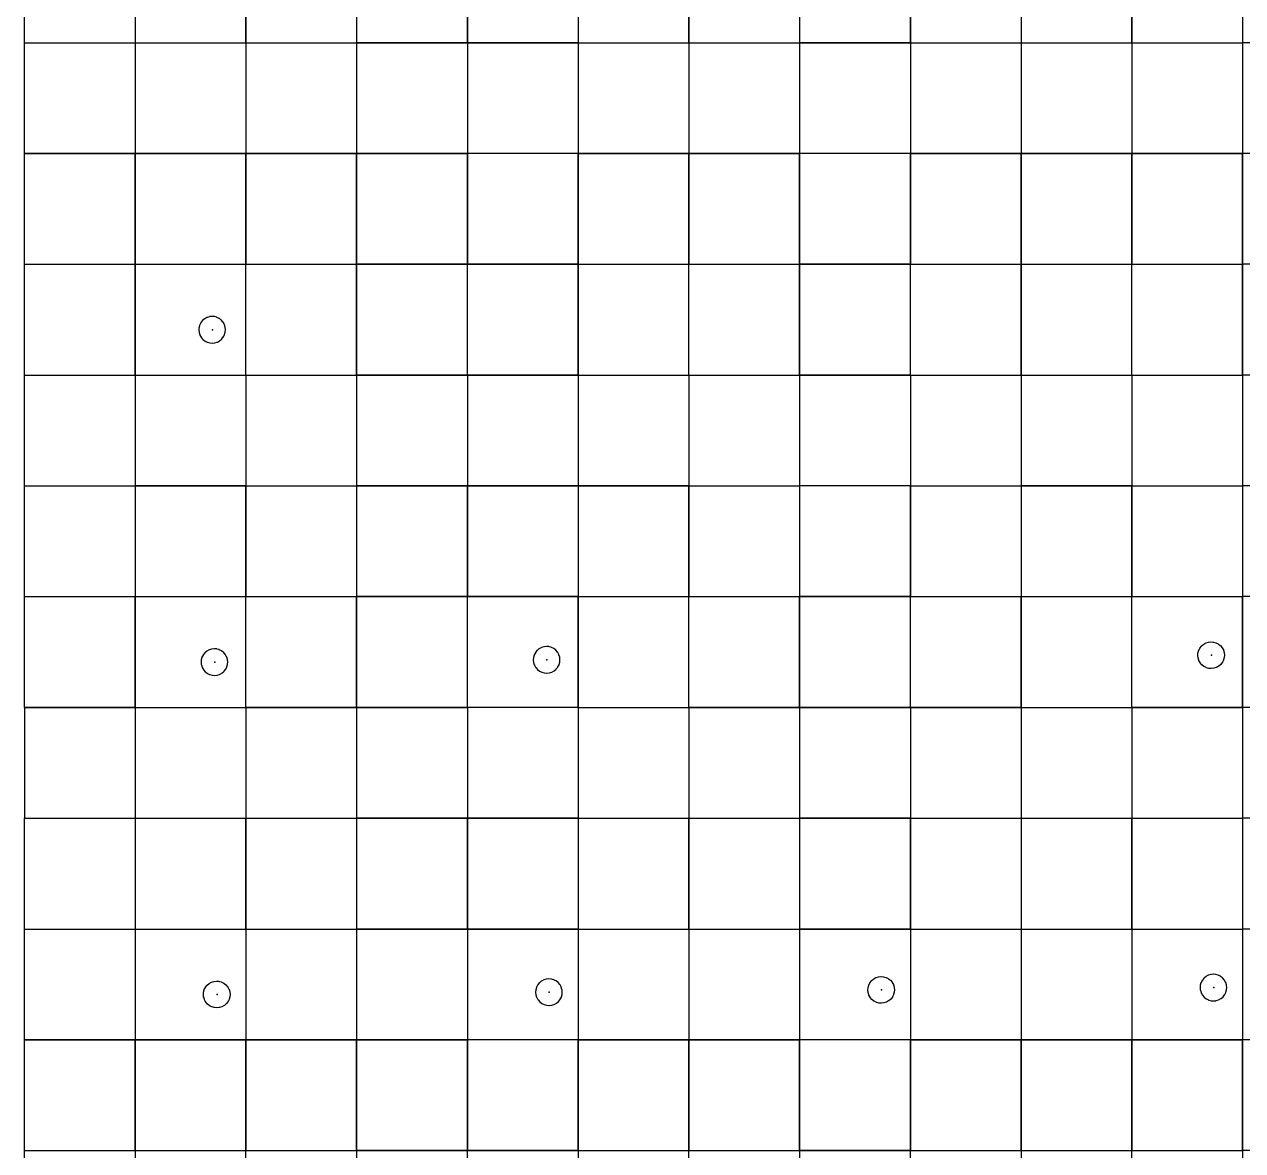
# Model space of a CAD drawing. Header units: metres. Extents: x 0 to 398, y -24 to 612.
# Drawn here: x 0 to 99, y 207 to 298.5 of the extents above; entities that cross this region are included whole.
import ezdxf

# ---------------------------------------------------------------- set-up
doc = ezdxf.new("R2010")
doc.units = ezdxf.units.M
doc.layers.add('LAYER_01_CUT', color=7, linetype='Continuous')
doc.layers.add('LAYER_04_GRID', color=7, linetype='Continuous')

msp = doc.modelspace()

# ---------------------------------------------------------------- linework, layer by layer
at = {"layer": 'LAYER_01_CUT'}
for points in [[(0, 288.006), (0, 297), (0, 297.006), (0, 306), (8.994, 306), (9, 306), (9, 297.006), (9, 297), (9, 288.006)], [(9, 305.994), (9, 297)], [(18, 297.006), (18, 306), (26.994, 306), (27, 306), (27, 297.006), (27, 297), (27, 288.006)], [(18, 305.994), (18, 297)], [(27, 305.994), (27, 297)], [(36, 297.006), (36, 306), (44.994, 306), (45, 306), (45, 297.006), (45, 297), (45, 288.006)], [(36, 305.994), (36, 297)], [(45, 305.994), (45, 297)], [(54, 297.006), (54, 306), (62.994, 306), (63, 306), (63, 297.006), (63, 297), (63, 288.006)], [(54, 305.994), (54, 297)], [(63, 305.994), (63, 297)], [(72, 297.006), (72, 306), (80.994, 306), (81, 306), (81, 297.006), (81, 297), (81, 288.006)], [(72, 305.994), (72, 297)], [(81, 305.994), (81, 297)], [(90, 297.006), (90, 306), (98.994, 306), (99, 306), (99, 297.006), (99, 297), (99, 288.006)], [(90, 305.994), (90, 297)], [(99, 305.994), (99, 297)], [(0, 297), (8.994, 297)], [(0, 297), (0.006, 297)], [(0.006, 297), (9, 297)], [(8.994, 297), (9, 297)], [(9.006, 297), (9, 297)], [(9, 297), (9, 296.994)], [(9, 297), (17.994, 297)], [(9, 296.994), (9, 288)], [(9.006, 297), (18, 297)], [(17.994, 297), (18, 297), (18, 288.006)], [(18, 297), (18, 297.006)], [(18, 297), (18, 296.994)], [(18, 297), (26.994, 297)], [(18, 297), (18.006, 297)], [(18, 296.994), (18, 288)], [(18.006, 297), (27, 297)], [(26.994, 297), (27, 297)], [(35.994, 297), (27, 297)], [(27.006, 297), (27, 297)], [(27, 297), (27, 296.994)], [(27, 296.994), (27, 288)], [(27.006, 297), (36, 297)], [(35.994, 297), (36, 297), (36, 288.006)], [(36, 297), (36, 297.006)], [(36, 297), (36, 296.994)], [(36, 297), (44.994, 297)], [(36, 297), (36.006, 297)], [(36, 296.994), (36, 288)], [(45, 297), (36.006, 297)], [(45, 297), (44.994, 297)], [(45, 297), (45, 296.994)], [(45, 297), (53.994, 297)], [(45, 297), (45.006, 297)], [(45, 296.994), (45, 288)], [(45.006, 297), (54, 297)], [(53.994, 297), (54, 297), (54, 288.006)], [(54, 297), (54, 297.006)], [(54.006, 297), (54, 297)], [(54, 297), (54, 296.994)], [(54, 297), (62.994, 297)], [(54, 296.994), (54, 288)], [(54.006, 297), (63, 297)], [(63, 297), (62.994, 297)], [(63, 297), (63, 296.994)], [(63, 297), (71.994, 297)], [(63, 297), (63.006, 297)], [(63, 296.994), (63, 288)], [(72, 297), (63.006, 297)], [(71.994, 297), (72, 297), (72, 288.006)], [(72, 297), (72, 297.006)], [(72, 297), (72, 296.994)], [(72, 297), (80.994, 297)], [(72, 297), (72.006, 297)], [(72, 296.994), (72, 288)], [(72.006, 297), (81, 297)], [(80.994, 297), (81, 297)], [(81.006, 297), (81, 297)], [(81, 297), (81, 296.994)], [(81, 297), (89.994, 297)], [(81, 296.994), (81, 288)], [(81.006, 297), (90, 297)], [(89.994, 297), (90, 297), (90, 288.006)], [(90, 297), (90, 297.006)], [(90, 297), (90, 296.994)], [(90, 297), (98.994, 297)], [(90, 297), (90.006, 297)], [(90, 296.994), (90, 288)], [(90.006, 297), (99, 297)], [(98.994, 297), (99, 297)], [(107.994, 297), (99, 297)], [(99.006, 297), (99, 297)], [(99, 297), (99, 296.994)], [(99, 296.994), (99, 288)], [(0, 288.006), (0, 288)], [(8.994, 288), (0, 288), (0.006, 288)], [(0, 279.006), (0, 288)], [(0.006, 288), (9, 288)], [(8.994, 288), (9, 288)], [(9, 288.006), (9, 288)], [(17.994, 288), (9, 288), (9.006, 288)], [(9, 279.006), (9, 288)], [(9, 287.994), (9, 288)], [(9, 287.994), (9, 279)], [(9.006, 288), (18, 288)], [(18, 288), (17.994, 288)], [(18, 288.006), (18, 288)], [(26.994, 288), (18, 288), (18.006, 288)], [(18, 279.006), (18, 288)], [(18, 287.994), (18, 288)], [(18, 287.994), (18, 279)], [(18.006, 288), (27, 288)], [(26.994, 288), (27, 288)], [(27, 288.006), (27, 288)], [(35.994, 288), (27, 288), (27.006, 288)], [(27, 279.006), (27, 288)], [(27, 287.994), (27, 288)], [(27, 287.994), (27, 279)], [(27.006, 288), (36, 288)], [(35.994, 288), (36, 288)], [(36, 288.006), (36, 288)], [(44.994, 288), (36, 288), (36.006, 288)], [(36, 279.006), (36, 288)], [(36, 287.994), (36, 288)], [(36, 287.994), (36, 279)], [(45, 288), (36.006, 288)], [(45, 288), (44.994, 288)], [(45, 288.006), (45, 288)], [(53.994, 288), (45, 288), (45.006, 288)], [(45, 279.006), (45, 288)], [(45, 287.994), (45, 288)], [(45, 287.994), (45, 279)], [(45.006, 288), (54, 288)], [(53.994, 288), (54, 288)], [(54, 288.006), (54, 288)], [(62.994, 288), (54, 288), (54.006, 288)], [(54, 279.006), (54, 288)], [(54, 287.994), (54, 288)], [(54, 287.994), (54, 279)], [(54.006, 288), (63, 288)], [(63, 288), (62.994, 288)], [(63, 288.006), (63, 288)], [(71.994, 288), (63, 288), (63.006, 288)], [(63, 279.006), (63, 288)], [(63, 287.994), (63, 288)], [(63, 287.994), (63, 279)], [(72, 288), (63.006, 288)], [(72, 288), (71.994, 288)], [(72, 288.006), (72, 288)], [(80.994, 288), (72, 288), (72.006, 288)], [(72, 279.006), (72, 288)], [(72, 287.994), (72, 288)], [(72, 287.994), (72, 279)], [(72.006, 288), (81, 288)], [(80.994, 288), (81, 288)], [(81, 288.006), (81, 288)], [(89.994, 288), (81, 288), (81.006, 288)], [(81, 279.006), (81, 288)], [(81, 287.994), (81, 288)], [(81, 287.994), (81, 279)], [(81.006, 288), (90, 288)], [(90, 288), (89.994, 288)], [(90, 288.006), (90, 288)], [(98.994, 288), (90, 288), (90.006, 288)], [(90, 279.006), (90, 288)], [(90, 287.994), (90, 288)], [(90, 287.994), (90, 279)], [(90.006, 288), (99, 288)], [(98.994, 288), (99, 288)], [(99, 288.006), (99, 288)], [(107.994, 288), (99, 288), (99.006, 288)], [(99, 279.006), (99, 288)], [(99, 287.994), (99, 288)], [(99, 287.994), (99, 279)], [(0, 279.006), (0, 279)], [(0, 261.006), (0, 270), (0, 270.006), (0, 279), (8.994, 279), (9, 279), (9, 270.006), (9, 270), (9, 261.006)], [(0, 279), (0.006, 279)], [(0.006, 279), (9, 279)], [(9, 279.006), (9, 279)], [(9.006, 279), (9, 279)], [(9, 279), (9, 278.994)], [(9, 279), (17.994, 279)], [(9, 270), (9, 278.994)], [(9.006, 279), (18, 279)], [(18, 279), (17.994, 279)], [(18, 279.006), (18, 279)], [(18, 270.006), (18, 279), (18, 278.994)], [(18, 279), (26.994, 279)], [(18, 279), (18.006, 279)], [(18, 270), (18, 278.994)], [(18.006, 279), (27, 279)], [(26.994, 279), (27, 279), (27, 270.006), (27, 270), (27, 261.006)], [(27, 279.006), (27, 279)], [(35.994, 279), (27, 279)], [(27.006, 279), (27, 279)], [(27, 279), (27, 278.994)], [(27, 270), (27, 278.994)], [(27.006, 279), (36, 279)], [(35.994, 279), (36, 279)], [(36, 279.006), (36, 279)], [(36, 270.006), (36, 279), (36, 278.994)], [(36, 279), (44.994, 279)], [(36, 279), (36.006, 279)], [(36, 270), (36, 278.994)], [(45, 279), (36.006, 279)], [(44.994, 279), (45, 279), (45, 270.006), (45, 270), (45, 261.006)], [(45, 279.006), (45, 279)], [(45, 279), (45, 278.994)], [(45, 279), (53.994, 279)], [(45, 279), (45.006, 279)], [(45, 270), (45, 278.994)], [(45.006, 279), (54, 279)], [(53.994, 279), (54, 279)], [(54, 279.006), (54, 279)], [(54, 270.006), (54, 279), (54, 278.994)], [(54.006, 279), (54, 279)], [(54, 279), (62.994, 279)], [(54, 270), (54, 278.994)], [(54.006, 279), (63, 279)], [(62.994, 279), (63, 279), (63, 270.006), (63, 270), (63, 261.006)], [(63, 279.006), (63, 279)], [(63, 279), (63, 278.994)], [(63, 279), (71.994, 279)], [(63, 279), (63.006, 279)], [(63, 270), (63, 278.994)], [(72, 279), (63.006, 279)], [(72, 279), (71.994, 279)], [(72, 279.006), (72, 279)], [(72, 270.006), (72, 279), (72, 278.994)], [(72, 279), (80.994, 279)], [(72, 279), (72.006, 279)], [(72, 270), (72, 278.994)], [(72.006, 279), (81, 279)], [(80.994, 279), (81, 279), (81, 270.006), (81, 270), (81, 261.006)], [(81, 279.006), (81, 279)], [(81.006, 279), (81, 279)], [(81, 279), (81, 278.994)], [(81, 279), (89.994, 279)], [(81, 270), (81, 278.994)], [(81.006, 279), (90, 279)], [(90, 279), (89.994, 279)], [(90, 279.006), (90, 279)], [(90, 270.006), (90, 279), (90, 278.994)], [(90, 279), (98.994, 279)], [(90, 279), (90.006, 279)], [(90, 270), (90, 278.994)], [(90.006, 279), (99, 279)], [(98.994, 279), (99, 279), (99, 270.006), (99, 270), (99, 261.006)], [(99, 279.006), (99, 279)], [(107.994, 279), (99, 279)], [(99.006, 279), (99, 279)], [(99, 279), (99, 278.994)], [(99, 270), (99, 278.994)], [(15.078, 272.612), (15.258, 272.597), (15.265, 272.597), (15.274, 272.598), (15.464, 272.617), (15.472, 272.618), (15.48, 272.621), (15.668, 272.678), (15.676, 272.681), (15.684, 272.685), (15.861, 272.781), (15.868, 272.786), (15.882, 272.797), (16.037, 272.928), (16.043, 272.934), (16.168, 273.094), (16.173, 273.101), (16.177, 273.108), (16.266, 273.286), (16.27, 273.294), (16.272, 273.302), (16.323, 273.485), (16.325, 273.493), (16.326, 273.501), (16.341, 273.68), (16.341, 273.688), (16.341, 273.696), (16.321, 273.886), (16.32, 273.895), (16.318, 273.903), (16.26, 274.091), (16.257, 274.099), (16.253, 274.107), (16.157, 274.284), (16.153, 274.291), (16.141, 274.305), (16.01, 274.46), (16.004, 274.465), (15.845, 274.591), (15.837, 274.596), (15.83, 274.6), (15.652, 274.689), (15.644, 274.692), (15.637, 274.695), (15.453, 274.746), (15.445, 274.748), (15.437, 274.749), (15.258, 274.763), (15.25, 274.764), (15.242, 274.763), (15.052, 274.744), (15.043, 274.742), (15.035, 274.74), (14.847, 274.683), (14.839, 274.68), (14.831, 274.676), (14.655, 274.58), (14.647, 274.575), (14.634, 274.564), (14.478, 274.433), (14.473, 274.426), (14.348, 274.267), (14.342, 274.26), (14.338, 274.252), (14.249, 274.075), (14.246, 274.067), (14.243, 274.059), (14.192, 273.876), (14.191, 273.868), (14.19, 273.86), (14.175, 273.681), (14.175, 273.673), (14.175, 273.665), (14.194, 273.475), (14.196, 273.466), (14.198, 273.458), (14.256, 273.27), (14.259, 273.262), (14.262, 273.254), (14.358, 273.077), (14.363, 273.07), (14.374, 273.056), (14.505, 272.901), (14.512, 272.895), (14.671, 272.77), (14.678, 272.765), (14.686, 272.761), (14.863, 272.672), (14.871, 272.669), (14.879, 272.666), (15.063, 272.615), (15.071, 272.613), (15.078, 272.612)], [(0, 270), (8.994, 270)], [(0, 270), (0.006, 270)], [(0.006, 270), (9, 270)], [(8.994, 270), (9, 270)], [(9.006, 270), (9, 270)], [(9, 270), (9, 269.994)], [(9, 270), (17.994, 270)], [(9, 269.994), (9, 261)], [(9.006, 270), (18, 270)], [(17.994, 270), (18, 270), (18, 261.006)], [(18, 270), (18, 270.006)], [(18, 270), (18, 269.994)], [(18, 270), (26.994, 270)], [(18, 270), (18.006, 270)], [(18, 269.994), (18, 261)], [(18.006, 270), (27, 270)], [(26.994, 270), (27, 270)], [(35.994, 270), (27, 270)], [(27.006, 270), (27, 270)], [(27, 270), (27, 269.994)], [(27, 269.994), (27, 261)], [(27.006, 270), (36, 270)], [(35.994, 270), (36, 270), (36, 261.006)], [(36, 270), (36, 270.006)], [(36, 270), (36, 269.994)], [(36, 270), (44.994, 270)], [(36, 270), (36.006, 270)], [(36, 269.994), (36, 261)], [(45, 270), (36.006, 270)], [(45, 270), (44.994, 270)], [(45, 270), (45, 269.994)], [(45, 270), (53.994, 270)], [(45, 270), (45.006, 270)], [(45, 269.994), (45, 261)], [(45.006, 270), (54, 270)], [(53.994, 270), (54, 270), (54, 261.006)], [(54, 270), (54, 270.006)], [(54.006, 270), (54, 270)], [(54, 270), (54, 269.994)], [(54, 270), (62.994, 270)], [(54, 269.994), (54, 261)], [(54.006, 270), (63, 270)], [(63, 270), (62.994, 270)], [(63, 270), (63, 269.994)], [(63, 270), (71.994, 270)], [(63, 270), (63.006, 270)], [(63, 269.994), (63, 261)], [(72, 270), (63.006, 270)], [(71.994, 270), (72, 270), (72, 261.006)], [(72, 270), (72, 270.006)], [(72, 270), (72, 269.994)], [(72, 270), (80.994, 270)], [(72, 270), (72.006, 270)], [(72, 269.994), (72, 261)], [(72.006, 270), (81, 270)], [(80.994, 270), (81, 270)], [(81.006, 270), (81, 270)], [(81, 270), (81, 269.994)], [(81, 270), (89.994, 270)], [(81, 269.994), (81, 261)], [(81.006, 270), (90, 270)], [(89.994, 270), (90, 270), (90, 261.006)], [(90, 270), (90, 270.006)], [(90, 270), (90, 269.994)], [(90, 270), (98.994, 270)], [(90, 270), (90.006, 270)], [(90, 269.994), (90, 261)], [(90.006, 270), (99, 270)], [(98.994, 270), (99, 270)], [(107.994, 270), (99, 270)], [(99.006, 270), (99, 270)], [(99, 270), (99, 269.994)], [(99, 269.994), (99, 261)], [(0, 261.006), (0, 261)], [(0, 243.006), (0, 252), (0, 252.006), (0, 261), (8.994, 261)], [(0, 261), (0.006, 261)], [(0.006, 261), (9, 261)], [(8.994, 261), (9, 261)], [(9, 261.006), (9, 261)], [(17.994, 261), (9, 261), (9, 252.006), (9, 252), (9, 243.006), (9, 243), (9, 234.006)], [(9.006, 261), (9, 261)], [(9, 260.994), (9, 261)], [(9, 260.994), (9, 252)], [(9.006, 261), (18, 261)], [(18, 261), (17.994, 261)], [(18, 261.006), (18, 261)], [(18, 252.006), (18, 261), (26.994, 261)], [(18, 260.994), (18, 261)], [(18, 261), (18.006, 261)], [(18, 260.994), (18, 252)], [(18.006, 261), (27, 261)], [(26.994, 261), (27, 261)], [(27, 261.006), (27, 261)], [(35.994, 261), (27, 261), (27, 252.006), (27, 252), (27, 243.006), (27, 243), (27, 234.006)], [(27.006, 261), (27, 261)], [(27, 260.994), (27, 261)], [(27, 260.994), (27, 252)], [(27.006, 261), (36, 261)], [(35.994, 261), (36, 261)], [(36, 261.006), (36, 261)], [(36, 252.006), (36, 261), (44.994, 261)], [(36, 260.994), (36, 261)], [(36, 261), (36.006, 261)], [(36, 260.994), (36, 252)], [(45, 261), (36.006, 261)], [(45, 261), (44.994, 261)], [(45, 261.006), (45, 261)], [(53.994, 261), (45, 261), (45, 252.006), (45, 252), (45, 243.006), (45, 243), (45, 234.006)], [(45, 260.994), (45, 261)], [(45, 261), (45.006, 261)], [(45, 260.994), (45, 252)], [(45.006, 261), (54, 261)], [(53.994, 261), (54, 261)], [(54, 261.006), (54, 261)], [(54, 252.006), (54, 261), (62.994, 261)], [(54.006, 261), (54, 261)], [(54, 260.994), (54, 261)], [(54, 260.994), (54, 252)], [(54.006, 261), (63, 261)], [(63, 261), (62.994, 261)], [(63, 261.006), (63, 261)], [(71.994, 261), (63, 261), (63, 252.006), (63, 252), (63, 243.006), (63, 243), (63, 234.006)], [(63, 260.994), (63, 261)], [(63, 261), (63.006, 261)], [(63, 260.994), (63, 252)], [(72, 261), (63.006, 261)], [(72, 261), (71.994, 261)], [(72, 261.006), (72, 261)], [(72, 252.006), (72, 261), (80.994, 261)], [(72, 260.994), (72, 261)], [(72, 261), (72.006, 261)], [(72, 260.994), (72, 252)], [(72.006, 261), (81, 261)], [(80.994, 261), (81, 261)], [(81, 261.006), (81, 261)], [(89.994, 261), (81, 261), (81, 252.006), (81, 252), (81, 243.006), (81, 243), (81, 234.006)], [(81.006, 261), (81, 261)], [(81, 260.994), (81, 261)], [(81, 260.994), (81, 252)], [(81.006, 261), (90, 261)], [(90, 261), (89.994, 261)], [(90, 261.006), (90, 261)], [(90, 252.006), (90, 261), (98.994, 261)], [(90, 260.994), (90, 261)], [(90, 261), (90.006, 261)], [(90, 260.994), (90, 252)], [(90.006, 261), (99, 261)], [(98.994, 261), (99, 261)], [(99, 261.006), (99, 261)], [(107.994, 261), (99, 261), (99, 252.006), (99, 252), (99, 243.006), (99, 243), (99, 234.006)], [(99.006, 261), (99, 261)], [(99, 260.994), (99, 261)], [(99, 260.994), (99, 252)], [(0, 252), (8.994, 252)], [(0, 252), (0.006, 252)], [(0.006, 252), (9, 252)], [(8.994, 252), (9, 252)], [(9.006, 252), (9, 252)], [(9, 252), (9, 251.994)], [(9, 252), (17.994, 252)], [(9, 243), (9, 251.994)], [(9.006, 252), (18, 252)], [(18, 252), (17.994, 252)], [(18, 252), (18, 252.006)], [(18, 243.006), (18, 252), (18, 251.994)], [(18, 252), (26.994, 252)], [(18, 252), (18.006, 252)], [(18, 243), (18, 251.994)], [(18.006, 252), (27, 252)], [(26.994, 252), (27, 252)], [(35.994, 252), (27, 252)], [(27.006, 252), (27, 252)], [(27, 252), (27, 251.994)], [(27, 243), (27, 251.994)], [(27.006, 252), (36, 252)], [(35.994, 252), (36, 252)], [(36, 252), (36, 252.006)], [(36, 243.006), (36, 252), (36, 251.994)], [(36, 252), (44.994, 252)], [(36, 252), (36.006, 252)], [(36, 243), (36, 251.994)], [(45, 252), (36.006, 252)], [(45, 252), (44.994, 252)], [(45, 252), (45, 251.994)], [(45, 252), (53.994, 252)], [(45, 252), (45.006, 252)], [(45, 243), (45, 251.994)], [(45.006, 252), (54, 252)], [(53.994, 252), (54, 252)], [(54, 252), (54, 252.006)], [(54, 243.006), (54, 252), (54, 251.994)], [(54.006, 252), (54, 252)], [(54, 252), (62.994, 252)], [(54, 243), (54, 251.994)], [(54.006, 252), (63, 252)], [(63, 252), (62.994, 252)], [(63, 252), (63, 251.994)], [(63, 252), (71.994, 252)], [(63, 252), (63.006, 252)], [(63, 243), (63, 251.994)], [(72, 252), (63.006, 252)], [(72, 252), (71.994, 252)], [(72, 252), (72, 252.006)], [(72, 243.006), (72, 252), (72, 251.994)], [(72, 252), (80.994, 252)], [(72, 252), (72.006, 252)], [(72, 243), (72, 251.994)], [(72.006, 252), (81, 252)], [(80.994, 252), (81, 252)], [(81.006, 252), (81, 252)], [(81, 252), (81, 251.994)], [(81, 252), (89.994, 252)], [(81, 243), (81, 251.994)], [(81.006, 252), (90, 252)], [(90, 252), (89.994, 252)], [(90, 252), (90, 252.006)], [(90, 243.006), (90, 252), (90, 251.994)], [(90, 252), (98.994, 252)], [(90, 252), (90.006, 252)], [(90, 243), (90, 251.994)], [(90.006, 252), (99, 252)], [(98.994, 252), (99, 252)], [(107.994, 252), (99, 252)], [(99.006, 252), (99, 252)], [(99, 252), (99, 251.994)], [(99, 243), (99, 251.994)], [(16.031, 247.591), (16.024, 247.596), (16.016, 247.601), (15.839, 247.69), (15.831, 247.693), (15.823, 247.696), (15.639, 247.746), (15.631, 247.748), (15.623, 247.749), (15.444, 247.764), (15.436, 247.764), (15.428, 247.764), (15.238, 247.744), (15.23, 247.743), (15.221, 247.741), (15.034, 247.683), (15.026, 247.68), (15.018, 247.677), (14.841, 247.581), (14.833, 247.576), (14.82, 247.565), (14.665, 247.434), (14.659, 247.427), (14.534, 247.268), (14.529, 247.261), (14.524, 247.253), (14.435, 247.076), (14.432, 247.068), (14.429, 247.06), (14.379, 246.876), (14.377, 246.868), (14.376, 246.86), (14.361, 246.681), (14.361, 246.674), (14.361, 246.665), (14.381, 246.475), (14.382, 246.467), (14.384, 246.459), (14.442, 246.271), (14.445, 246.263), (14.448, 246.255), (14.545, 246.078), (14.549, 246.07), (14.561, 246.057), (14.691, 245.902), (14.698, 245.896), (14.857, 245.771), (14.864, 245.766), (14.872, 245.761), (15.049, 245.673), (15.057, 245.669), (15.065, 245.667), (15.249, 245.616), (15.257, 245.614), (15.265, 245.613), (15.444, 245.598), (15.452, 245.598), (15.46, 245.598), (15.65, 245.618), (15.658, 245.619), (15.667, 245.621), (15.854, 245.679), (15.862, 245.682), (15.87, 245.686), (16.047, 245.782), (16.055, 245.786), (16.068, 245.798), (16.223, 245.928), (16.229, 245.935), (16.354, 246.094), (16.359, 246.102), (16.364, 246.109), (16.452, 246.286), (16.456, 246.294), (16.459, 246.302), (16.509, 246.486), (16.511, 246.494), (16.512, 246.502), (16.527, 246.681), (16.527, 246.689), (16.527, 246.697), (16.507, 246.887), (16.506, 246.895), (16.504, 246.904), (16.446, 247.091), (16.443, 247.1), (16.439, 247.107), (16.343, 247.284), (16.339, 247.292), (16.327, 247.305), (16.197, 247.46), (16.19, 247.466), (16.031, 247.591)], [(43.023, 247.783), (43.016, 247.787), (42.838, 247.876), (42.831, 247.879), (42.823, 247.882), (42.639, 247.933), (42.631, 247.935), (42.623, 247.936), (42.444, 247.951), (42.436, 247.951), (42.428, 247.95), (42.238, 247.931), (42.229, 247.93), (42.221, 247.927), (42.033, 247.87), (42.025, 247.867), (42.018, 247.863), (41.841, 247.767), (41.833, 247.762), (41.82, 247.751), (41.665, 247.62), (41.659, 247.614), (41.534, 247.454), (41.529, 247.447), (41.524, 247.44), (41.435, 247.262), (41.432, 247.254), (41.429, 247.246), (41.378, 247.063), (41.377, 247.055), (41.376, 247.047), (41.361, 246.868), (41.361, 246.86), (41.361, 246.852), (41.381, 246.662), (41.382, 246.653), (41.384, 246.645), (41.442, 246.457), (41.445, 246.449), (41.448, 246.441), (41.544, 246.264), (41.549, 246.257), (41.56, 246.243), (41.691, 246.088), (41.698, 246.083), (41.857, 245.957), (41.864, 245.952), (41.872, 245.948), (42.049, 245.859), (42.057, 245.856), (42.065, 245.853), (42.249, 245.802), (42.257, 245.8), (42.264, 245.799), (42.444, 245.785), (42.451, 245.784), (42.46, 245.785), (42.65, 245.804), (42.658, 245.806), (42.666, 245.808), (42.854, 245.865), (42.862, 245.868), (42.87, 245.872), (43.047, 245.968), (43.054, 245.973), (43.068, 245.984), (43.223, 246.115), (43.229, 246.122), (43.354, 246.281), (43.359, 246.288), (43.363, 246.296), (43.452, 246.473), (43.456, 246.481), (43.458, 246.489), (43.509, 246.672), (43.511, 246.68), (43.512, 246.688), (43.527, 246.867), (43.527, 246.875), (43.527, 246.883), (43.507, 247.073), (43.506, 247.082), (43.504, 247.09), (43.446, 247.278), (43.443, 247.286), (43.439, 247.294), (43.343, 247.471), (43.339, 247.478), (43.327, 247.492), (43.196, 247.647), (43.19, 247.653), (43.031, 247.778), (43.023, 247.783)], [(97.441, 247.659), (97.444, 247.651), (97.502, 247.463), (97.504, 247.455), (97.505, 247.446), (97.525, 247.256), (97.525, 247.248), (97.525, 247.24), (97.51, 247.061), (97.509, 247.053), (97.507, 247.045), (97.457, 246.862), (97.454, 246.854), (97.451, 246.846), (97.362, 246.669), (97.357, 246.661), (97.352, 246.654), (97.227, 246.495), (97.221, 246.488), (97.066, 246.357), (97.053, 246.346), (97.045, 246.341), (96.868, 246.245), (96.86, 246.241), (96.852, 246.238), (96.665, 246.181), (96.656, 246.179), (96.648, 246.177), (96.458, 246.158), (96.45, 246.157), (96.442, 246.157), (96.263, 246.172), (96.255, 246.173), (96.247, 246.175), (96.063, 246.226), (96.055, 246.229), (96.047, 246.232), (95.87, 246.321), (95.862, 246.325), (95.855, 246.33), (95.696, 246.455), (95.689, 246.461), (95.559, 246.616), (95.547, 246.63), (95.543, 246.637), (95.447, 246.814), (95.443, 246.822), (95.44, 246.83), (95.382, 247.018), (95.38, 247.026), (95.379, 247.035), (95.359, 247.225), (95.359, 247.233), (95.359, 247.241), (95.374, 247.42), (95.375, 247.428), (95.377, 247.436), (95.427, 247.619), (95.43, 247.627), (95.434, 247.635), (95.522, 247.812), (95.527, 247.82), (95.532, 247.827), (95.657, 247.986), (95.663, 247.993), (95.818, 248.124), (95.831, 248.135), (95.839, 248.14), (96.016, 248.236), (96.024, 248.24), (96.032, 248.243), (96.219, 248.3), (96.228, 248.302), (96.236, 248.304), (96.426, 248.323), (96.434, 248.324), (96.442, 248.323), (96.621, 248.309), (96.629, 248.308), (96.637, 248.306), (96.821, 248.255), (96.829, 248.252), (96.837, 248.249), (97.014, 248.16), (97.022, 248.156), (97.029, 248.151), (97.188, 248.026), (97.195, 248.02), (97.325, 247.865), (97.337, 247.851), (97.341, 247.844), (97.438, 247.667), (97.441, 247.659)], [(0, 243), (0, 243.006)], [(8.994, 243), (0, 243), (0, 234.006)], [(0, 243), (0.006, 243)], [(0.006, 243), (9, 243)], [(8.994, 243), (9, 243)], [(9.006, 243), (9, 243)], [(9, 243), (9, 242.994)], [(9, 243), (17.994, 243)], [(9, 242.994), (9, 234)], [(9.006, 243), (18, 243)], [(18, 243), (17.994, 243)], [(18, 243), (18, 243.006)], [(26.994, 243), (18, 243), (18, 234.006)], [(18, 243), (18, 242.994)], [(18, 243), (18.006, 243)], [(18, 242.994), (18, 234)], [(18.006, 243), (27, 243)], [(26.994, 243), (27, 243)], [(35.994, 243), (27, 243)], [(27.006, 243), (27, 243)], [(27, 243), (27, 242.994)], [(27, 242.994), (27, 234)], [(27.006, 243), (36, 243)], [(35.994, 243), (36, 243)], [(36, 243), (36, 243.006)], [(44.994, 243), (36, 243), (36, 234.006)], [(36, 243), (36, 242.994)], [(36, 243), (36.006, 243)], [(36, 242.994), (36, 234)], [(45, 243), (36.006, 243)], [(45, 243), (44.994, 243)], [(45, 243), (45, 242.994)], [(45, 243), (53.994, 243)], [(45, 243), (45.006, 243)], [(45, 242.994), (45, 234)], [(45.006, 243), (54, 243)], [(53.994, 243), (54, 243)], [(54, 243), (54, 243.006)], [(62.994, 243), (54, 243), (54, 234.006)], [(54.006, 243), (54, 243)], [(54, 243), (54, 242.994)], [(54, 242.994), (54, 234)], [(54.006, 243), (63, 243)], [(63, 243), (62.994, 243)], [(63, 243), (63, 242.994)], [(63, 243), (71.994, 243)], [(63, 243), (63.006, 243)], [(63, 242.994), (63, 234)], [(72, 243), (63.006, 243)], [(72, 243), (71.994, 243)], [(72, 243), (72, 243.006)], [(80.994, 243), (72, 243), (72, 234.006)], [(72, 243), (72, 242.994)], [(72, 243), (72.006, 243)], [(72, 242.994), (72, 234)], [(72.006, 243), (81, 243)], [(80.994, 243), (81, 243)], [(81.006, 243), (81, 243)], [(81, 243), (81, 242.994)], [(81, 243), (89.994, 243)], [(81, 242.994), (81, 234)], [(81.006, 243), (90, 243)], [(90, 243), (89.994, 243)], [(90, 243), (90, 243.006)], [(98.994, 243), (90, 243), (90, 234.006)], [(90, 243), (90, 242.994)], [(90, 243), (90.006, 243)], [(90, 242.994), (90, 234)], [(90.006, 243), (99, 243)], [(98.994, 243), (99, 243)], [(107.994, 243), (99, 243)], [(99.006, 243), (99, 243)], [(99, 243), (99, 242.994)], [(99, 242.994), (99, 234)], [(0, 234.006), (0, 234)], [(0, 216.006), (0, 225), (0, 225.006), (0, 234), (8.994, 234), (9, 234), (9, 225.006), (9, 225), (9, 216.006)], [(0, 234), (0.006, 234)], [(0.006, 234), (9, 234)], [(9, 234.006), (9, 234)], [(9.006, 234), (9, 234)], [(9, 233.994), (9, 234)], [(9, 234), (17.994, 234)], [(9, 233.994), (9, 225)], [(9.006, 234), (18, 234)], [(18, 234), (17.994, 234)], [(18, 234.006), (18, 234)], [(18, 225.006), (18, 234), (26.994, 234), (27, 234), (27, 225.006), (27, 225), (27, 216.006)], [(18, 233.994), (18, 234)], [(18, 234), (18.006, 234)], [(18, 233.994), (18, 225)], [(18.006, 234), (27, 234)], [(27, 234.006), (27, 234)], [(35.994, 234), (27, 234)], [(27.006, 234), (27, 234)], [(27, 233.994), (27, 234)], [(27, 233.994), (27, 225)], [(27.006, 234), (36, 234)], [(35.994, 234), (36, 234)], [(36, 234.006), (36, 234)], [(36, 225.006), (36, 234), (44.994, 234), (45, 234), (45, 225.006), (45, 225), (45, 216.006)], [(36, 233.994), (36, 234)], [(36, 234), (36.006, 234)], [(36, 233.994), (36, 225)], [(45, 234), (36.006, 234)], [(45, 234.006), (45, 234)], [(45, 233.994), (45, 234)], [(45, 234), (53.994, 234)], [(45, 234), (45.006, 234)], [(45, 233.994), (45, 225)], [(45.006, 234), (54, 234)], [(53.994, 234), (54, 234)], [(54, 234.006), (54, 234)], [(54, 225.006), (54, 234), (62.994, 234), (63, 234), (63, 225.006), (63, 225), (63, 216.006)], [(54.006, 234), (54, 234)], [(54, 233.994), (54, 234)], [(54, 233.994), (54, 225)], [(54.006, 234), (63, 234)], [(63, 234.006), (63, 234)], [(63, 233.994), (63, 234)], [(63, 234), (71.994, 234)], [(63, 234), (63.006, 234)], [(63, 233.994), (63, 225)], [(72, 234), (63.006, 234)], [(72, 234), (71.994, 234)], [(72, 234.006), (72, 234)], [(72, 225.006), (72, 234), (80.994, 234), (81, 234), (81, 225.006), (81, 225), (81, 216.006)], [(72, 233.994), (72, 234)], [(72, 234), (72.006, 234)], [(72, 233.994), (72, 225)], [(72.006, 234), (81, 234)], [(81, 234.006), (81, 234)], [(81.006, 234), (81, 234)], [(81, 233.994), (81, 234)], [(81, 234), (89.994, 234)], [(81, 233.994), (81, 225)], [(81.006, 234), (90, 234)], [(90, 234), (89.994, 234)], [(90, 234.006), (90, 234)], [(90, 225.006), (90, 234), (98.994, 234), (99, 234), (99, 225.006), (99, 225), (99, 216.006)], [(90, 233.994), (90, 234)], [(90, 234), (90.006, 234)], [(90, 233.994), (90, 225)], [(90.006, 234), (99, 234)], [(99, 234.006), (99, 234)], [(107.994, 234), (99, 234)], [(99.006, 234), (99, 234)], [(99, 233.994), (99, 234)], [(99, 233.994), (99, 225)], [(0, 225), (8.994, 225)], [(0, 225), (0.006, 225)], [(0.006, 225), (9, 225)], [(8.994, 225), (9, 225)], [(9.006, 225), (9, 225)], [(9, 225), (9, 224.994)], [(9, 225), (17.994, 225)], [(9, 224.994), (9, 216)], [(9.006, 225), (18, 225)], [(17.994, 225), (18, 225), (18, 216.006)], [(18, 225), (18, 225.006)], [(18, 225), (18, 224.994)], [(18, 225), (26.994, 225)], [(18, 225), (18.006, 225)], [(18, 224.994), (18, 216)], [(18.006, 225), (27, 225)], [(26.994, 225), (27, 225)], [(35.994, 225), (27, 225)], [(27.006, 225), (27, 225)], [(27, 225), (27, 224.994)], [(27, 224.994), (27, 216)], [(27.006, 225), (36, 225)], [(35.994, 225), (36, 225), (36, 216.006)], [(36, 225), (36, 225.006)], [(36, 225), (36, 224.994)], [(36, 225), (44.994, 225)], [(36, 225), (36.006, 225)], [(36, 224.994), (36, 216)], [(45, 225), (36.006, 225)], [(45, 225), (44.994, 225)], [(45, 225), (45, 224.994)], [(45, 225), (53.994, 225)], [(45, 225), (45.006, 225)], [(45, 224.994), (45, 216)], [(45.006, 225), (54, 225)], [(53.994, 225), (54, 225), (54, 216.006)], [(54, 225), (54, 225.006)], [(54.006, 225), (54, 225)], [(54, 225), (54, 224.994)], [(54, 225), (62.994, 225)], [(54, 224.994), (54, 216)], [(54.006, 225), (63, 225)], [(63, 225), (62.994, 225)], [(63, 225), (63, 224.994)], [(63, 225), (71.994, 225)], [(63, 225), (63.006, 225)], [(63, 224.994), (63, 216)], [(72, 225), (63.006, 225)], [(71.994, 225), (72, 225), (72, 216.006)], [(72, 225), (72, 225.006)], [(72, 225), (72, 224.994)], [(72, 225), (80.994, 225)], [(72, 225), (72.006, 225)], [(72, 224.994), (72, 216)], [(72.006, 225), (81, 225)], [(80.994, 225), (81, 225)], [(81.006, 225), (81, 225)], [(81, 225), (81, 224.994)], [(81, 225), (89.994, 225)], [(81, 224.994), (81, 216)], [(81.006, 225), (90, 225)], [(89.994, 225), (90, 225), (90, 216.006)], [(90, 225), (90, 225.006)], [(90, 225), (90, 224.994)], [(90, 225), (98.994, 225)], [(90, 225), (90.006, 225)], [(90, 224.994), (90, 216)], [(90.006, 225), (99, 225)], [(98.994, 225), (99, 225)], [(107.994, 225), (99, 225)], [(99.006, 225), (99, 225)], [(99, 225), (99, 224.994)], [(99, 224.994), (99, 216)], [(41.562, 220.048), (41.547, 219.868), (41.547, 219.861), (41.547, 219.853), (41.567, 219.662), (41.568, 219.654), (41.57, 219.646), (41.628, 219.458), (41.631, 219.45), (41.634, 219.442), (41.73, 219.265), (41.735, 219.258), (41.746, 219.244), (41.877, 219.089), (41.884, 219.083), (42.043, 218.958), (42.05, 218.953), (42.058, 218.949), (42.235, 218.86), (42.243, 218.856), (42.251, 218.854), (42.435, 218.803), (42.443, 218.801), (42.45, 218.8), (42.63, 218.785), (42.637, 218.785), (42.646, 218.785), (42.836, 218.805), (42.844, 218.806), (42.852, 218.808), (43.04, 218.866), (43.048, 218.869), (43.056, 218.873), (43.233, 218.969), (43.24, 218.973), (43.254, 218.985), (43.409, 219.116), (43.415, 219.122), (43.54, 219.281), (43.545, 219.289), (43.549, 219.296), (43.638, 219.474), (43.642, 219.481), (43.644, 219.489), (43.695, 219.673), (43.697, 219.681), (43.698, 219.689), (43.713, 219.868), (43.713, 219.876), (43.713, 219.884), (43.693, 220.074), (43.692, 220.082), (43.69, 220.091), (43.632, 220.279), (43.629, 220.287), (43.625, 220.295), (43.529, 220.471), (43.525, 220.479), (43.513, 220.492), (43.382, 220.647), (43.376, 220.653), (43.217, 220.778), (43.209, 220.784), (43.202, 220.788), (43.024, 220.877), (43.017, 220.88), (43.009, 220.883), (42.825, 220.933), (42.817, 220.935), (42.809, 220.936), (42.63, 220.951), (42.622, 220.952), (42.614, 220.951), (42.424, 220.931), (42.415, 220.93), (42.407, 220.928), (42.219, 220.87), (42.211, 220.867), (42.203, 220.864), (42.027, 220.768), (42.019, 220.763), (42.006, 220.752), (41.85, 220.621), (41.845, 220.614), (41.72, 220.455), (41.715, 220.448), (41.71, 220.44), (41.621, 220.263), (41.618, 220.255), (41.615, 220.247), (41.564, 220.063), (41.563, 220.055), (41.562, 220.048)], [(68.634, 219.628), (68.63, 219.636), (68.627, 219.644), (68.569, 219.832), (68.567, 219.84), (68.566, 219.849), (68.546, 220.039), (68.546, 220.047), (68.546, 220.055), (68.561, 220.234), (68.562, 220.242), (68.564, 220.25), (68.615, 220.433), (68.617, 220.441), (68.621, 220.449), (68.71, 220.627), (68.714, 220.634), (68.719, 220.641), (68.844, 220.801), (68.85, 220.807), (69.005, 220.938), (69.019, 220.949), (69.026, 220.954), (69.203, 221.05), (69.211, 221.054), (69.219, 221.057), (69.407, 221.115), (69.415, 221.117), (69.423, 221.118), (69.613, 221.138), (69.622, 221.138), (69.629, 221.138), (69.809, 221.123), (69.816, 221.122), (69.824, 221.12), (70.008, 221.069), (70.016, 221.067), (70.024, 221.063), (70.201, 220.974), (70.209, 220.97), (70.216, 220.965), (70.375, 220.84), (70.382, 220.834), (70.513, 220.679), (70.524, 220.665), (70.529, 220.658), (70.625, 220.481), (70.628, 220.473), (70.631, 220.465), (70.689, 220.277), (70.691, 220.269), (70.692, 220.261), (70.712, 220.07), (70.712, 220.062), (70.712, 220.054), (70.697, 219.875), (70.696, 219.867), (70.694, 219.859), (70.644, 219.676), (70.641, 219.668), (70.638, 219.66), (70.549, 219.483), (70.544, 219.475), (70.539, 219.468), (70.414, 219.309), (70.408, 219.302), (70.253, 219.171), (70.24, 219.16), (70.232, 219.155), (70.055, 219.059), (70.048, 219.055), (70.039, 219.053), (69.852, 218.995), (69.844, 218.993), (69.835, 218.991), (69.645, 218.972), (69.637, 218.971), (69.629, 218.972), (69.45, 218.987), (69.442, 218.988), (69.434, 218.989), (69.25, 219.04), (69.242, 219.043), (69.235, 219.046), (69.057, 219.135), (69.05, 219.139), (69.042, 219.144), (68.883, 219.27), (68.876, 219.275), (68.746, 219.431), (68.734, 219.444), (68.73, 219.452), (68.634, 219.628)], [(95.626, 219.831), (95.629, 219.823), (95.633, 219.815), (95.729, 219.638), (95.734, 219.63), (95.745, 219.617), (95.876, 219.462), (95.882, 219.456), (96.042, 219.331), (96.049, 219.326), (96.056, 219.321), (96.234, 219.233), (96.242, 219.229), (96.25, 219.227), (96.433, 219.176), (96.441, 219.174), (96.449, 219.173), (96.628, 219.158), (96.636, 219.158), (96.644, 219.158), (96.834, 219.178), (96.843, 219.179), (96.851, 219.181), (97.039, 219.239), (97.047, 219.242), (97.055, 219.246), (97.232, 219.342), (97.239, 219.346), (97.253, 219.358), (97.408, 219.488), (97.414, 219.495), (97.539, 219.654), (97.544, 219.662), (97.548, 219.669), (97.637, 219.846), (97.64, 219.854), (97.643, 219.862), (97.694, 220.046), (97.696, 220.054), (97.697, 220.062), (97.711, 220.241), (97.712, 220.249), (97.711, 220.257), (97.692, 220.447), (97.691, 220.455), (97.688, 220.464), (97.631, 220.651), (97.628, 220.66), (97.624, 220.667), (97.528, 220.844), (97.523, 220.852), (97.512, 220.865), (97.381, 221.02), (97.375, 221.026), (97.215, 221.151), (97.208, 221.156), (97.201, 221.161), (97.023, 221.25), (97.015, 221.253), (97.007, 221.256), (96.824, 221.306), (96.816, 221.308), (96.808, 221.309), (96.629, 221.324), (96.621, 221.324), (96.613, 221.324), (96.423, 221.304), (96.414, 221.303), (96.406, 221.301), (96.218, 221.243), (96.21, 221.24), (96.202, 221.237), (96.025, 221.141), (96.018, 221.136), (96.004, 221.125), (95.849, 220.994), (95.843, 220.987), (95.718, 220.828), (95.713, 220.821), (95.709, 220.813), (95.62, 220.636), (95.617, 220.628), (95.614, 220.62), (95.563, 220.436), (95.561, 220.428), (95.56, 220.42), (95.546, 220.241), (95.545, 220.234), (95.546, 220.225), (95.565, 220.035), (95.566, 220.027), (95.569, 220.019), (95.626, 219.831)], [(16.55, 219.11), (16.546, 219.102), (16.541, 219.095), (16.416, 218.936), (16.41, 218.929), (16.255, 218.798), (16.241, 218.787), (16.234, 218.782), (16.057, 218.686), (16.049, 218.683), (16.041, 218.68), (15.853, 218.622), (15.845, 218.62), (15.837, 218.619), (15.647, 218.599), (15.638, 218.598), (15.631, 218.599), (15.452, 218.614), (15.444, 218.615), (15.436, 218.616), (15.252, 218.667), (15.244, 218.67), (15.236, 218.673), (15.059, 218.762), (15.051, 218.766), (15.044, 218.771), (14.885, 218.897), (14.878, 218.902), (14.747, 219.058), (14.736, 219.071), (14.732, 219.079), (14.635, 219.255), (14.632, 219.263), (14.629, 219.271), (14.571, 219.459), (14.569, 219.467), (14.568, 219.476), (14.548, 219.666), (14.548, 219.674), (14.548, 219.682), (14.563, 219.861), (14.564, 219.869), (14.566, 219.877), (14.616, 220.061), (14.619, 220.069), (14.622, 220.076), (14.711, 220.254), (14.716, 220.261), (14.721, 220.268), (14.846, 220.428), (14.852, 220.434), (15.007, 220.565), (15.02, 220.577), (15.028, 220.581), (15.205, 220.677), (15.212, 220.681), (15.221, 220.684), (15.408, 220.742), (15.417, 220.744), (15.425, 220.745), (15.615, 220.765), (15.623, 220.765), (15.631, 220.765), (15.81, 220.75), (15.818, 220.749), (15.826, 220.747), (16.01, 220.696), (16.018, 220.694), (16.025, 220.69), (16.203, 220.601), (16.21, 220.597), (16.218, 220.592), (16.377, 220.467), (16.384, 220.461), (16.514, 220.306), (16.526, 220.292), (16.53, 220.285), (16.626, 220.108), (16.63, 220.1), (16.633, 220.092), (16.691, 219.904), (16.693, 219.896), (16.694, 219.888), (16.714, 219.697), (16.714, 219.689), (16.714, 219.682), (16.699, 219.502), (16.698, 219.495), (16.696, 219.487), (16.645, 219.303), (16.643, 219.295), (16.639, 219.287), (16.55, 219.11)], [(0, 216.006), (0, 216)], [(8.994, 216), (0, 216), (0.006, 216)], [(0, 207.006), (0, 216)], [(0.006, 216), (9, 216)], [(8.994, 216), (9, 216)], [(9, 216.006), (9, 216)], [(17.994, 216), (9, 216), (9.006, 216)], [(9, 207.006), (9, 216)], [(9, 215.994), (9, 216)], [(9, 215.994), (9, 207)], [(9.006, 216), (18, 216)], [(18, 216), (17.994, 216)], [(18, 216.006), (18, 216)], [(26.994, 216), (18, 216), (18.006, 216)], [(18, 207.006), (18, 216)], [(18, 215.994), (18, 216)], [(18, 215.994), (18, 207)], [(18.006, 216), (27, 216)], [(26.994, 216), (27, 216)], [(27, 216.006), (27, 216)], [(35.994, 216), (27, 216), (27.006, 216)], [(27, 207.006), (27, 216)], [(27, 215.994), (27, 216)], [(27, 215.994), (27, 207)], [(27.006, 216), (36, 216)], [(35.994, 216), (36, 216)], [(36, 216.006), (36, 216)], [(44.994, 216), (36, 216), (36.006, 216)], [(36, 207.006), (36, 216)], [(36, 215.994), (36, 216)], [(36, 215.994), (36, 207)], [(45, 216), (36.006, 216)], [(45, 216), (44.994, 216)], [(45, 216.006), (45, 216)], [(53.994, 216), (45, 216), (45.006, 216)], [(45, 207.006), (45, 216)], [(45, 215.994), (45, 216)], [(45, 215.994), (45, 207)], [(45.006, 216), (54, 216)], [(53.994, 216), (54, 216)], [(54, 216.006), (54, 216)], [(62.994, 216), (54, 216), (54.006, 216)], [(54, 207.006), (54, 216)], [(54, 215.994), (54, 216)], [(54, 215.994), (54, 207)], [(54.006, 216), (63, 216)], [(63, 216), (62.994, 216)], [(63, 216.006), (63, 216)], [(71.994, 216), (63, 216), (63.006, 216)], [(63, 207.006), (63, 216)], [(63, 215.994), (63, 216)], [(63, 215.994), (63, 207)], [(72, 216), (63.006, 216)], [(72, 216), (71.994, 216)], [(72, 216.006), (72, 216)], [(80.994, 216), (72, 216), (72.006, 216)], [(72, 207.006), (72, 216)], [(72, 215.994), (72, 216)], [(72, 215.994), (72, 207)], [(72.006, 216), (81, 216)], [(80.994, 216), (81, 216)], [(81, 216.006), (81, 216)], [(89.994, 216), (81, 216), (81.006, 216)], [(81, 207.006), (81, 216)], [(81, 215.994), (81, 216)], [(81, 215.994), (81, 207)], [(81.006, 216), (90, 216)], [(90, 216), (89.994, 216)], [(90, 216.006), (90, 216)], [(98.994, 216), (90, 216), (90.006, 216)], [(90, 207.006), (90, 216)], [(90, 215.994), (90, 216)], [(90, 215.994), (90, 207)], [(90.006, 216), (99, 216)], [(98.994, 216), (99, 216)], [(99, 216.006), (99, 216)], [(107.994, 216), (99, 216), (99.006, 216)], [(99, 207.006), (99, 216)], [(99, 215.994), (99, 216)], [(99, 215.994), (99, 207)], [(0, 207.006), (0, 207)], [(0, 189.006), (0, 198), (0, 198.006), (0, 207), (8.994, 207), (9, 207), (9, 198.006), (9, 198), (9, 189.006)], [(0, 207), (0.006, 207)], [(0.006, 207), (9, 207)], [(9, 207.006), (9, 207)], [(9.006, 207), (9, 207)], [(9, 207), (9, 206.994)], [(9, 207), (17.994, 207)], [(9.006, 207), (18, 207)], [(18, 207), (17.994, 207)], [(18, 207.006), (18, 207)], [(18, 198.006), (18, 207), (18, 206.994)], [(18, 207), (26.994, 207)], [(18, 207), (18.006, 207)], [(18.006, 207), (27, 207)], [(26.994, 207), (27, 207), (27, 198.006), (27, 198), (27, 189.006)], [(27, 207.006), (27, 207)], [(35.994, 207), (27, 207)], [(27.006, 207), (27, 207)], [(27, 207), (27, 206.994)], [(27.006, 207), (36, 207)], [(35.994, 207), (36, 207)], [(36, 207.006), (36, 207)], [(36, 198.006), (36, 207), (36, 206.994)], [(36, 207), (44.994, 207)], [(36, 207), (36.006, 207)], [(45, 207), (36.006, 207)], [(44.994, 207), (45, 207), (45, 198.006), (45, 198), (45, 189.006)], [(45, 207.006), (45, 207)], [(45, 207), (45, 206.994)], [(45, 207), (53.994, 207)], [(45, 207), (45.006, 207)], [(45.006, 207), (54, 207)], [(53.994, 207), (54, 207)], [(54, 207.006), (54, 207)], [(54, 198.006), (54, 207), (54, 206.994)], [(54.006, 207), (54, 207)], [(54, 207), (62.994, 207)], [(54.006, 207), (63, 207)], [(62.994, 207), (63, 207), (63, 198.006), (63, 198), (63, 189.006)], [(63, 207.006), (63, 207)], [(63, 207), (63, 206.994)], [(63, 207), (71.994, 207)], [(63, 207), (63.006, 207)], [(72, 207), (63.006, 207)], [(72, 207), (71.994, 207)], [(72, 207.006), (72, 207)], [(72, 198.006), (72, 207), (72, 206.994)], [(72, 207), (80.994, 207)], [(72, 207), (72.006, 207)], [(72.006, 207), (81, 207)], [(80.994, 207), (81, 207), (81, 198.006), (81, 198), (81, 189.006)], [(81, 207.006), (81, 207)], [(81.006, 207), (81, 207)], [(81, 207), (81, 206.994)], [(81, 207), (89.994, 207)], [(81.006, 207), (90, 207)], [(90, 207), (89.994, 207)], [(90, 207.006), (90, 207)], [(90, 198.006), (90, 207), (90, 206.994)], [(90, 207), (98.994, 207)], [(90, 207), (90.006, 207)], [(90.006, 207), (99, 207)], [(98.994, 207), (99, 207), (99, 198.006), (99, 198), (99, 189.006)], [(99, 207.006), (99, 207)], [(107.994, 207), (99, 207)], [(99.006, 207), (99, 207)], [(99, 207), (99, 206.994)]]:
    msp.add_lwpolyline(points, dxfattribs=at)
at = {"layer": 'LAYER_04_GRID'}
for p in [(15.285, 273.681), (15.471, 246.681), (42.471, 246.868), (96.469, 247.241), (42.657, 219.868), (69.656, 220.055), (96.655, 220.241), (15.658, 219.682)]:
    msp.add_point(p, dxfattribs=at)

doc.saveas('drawing.dxf')
